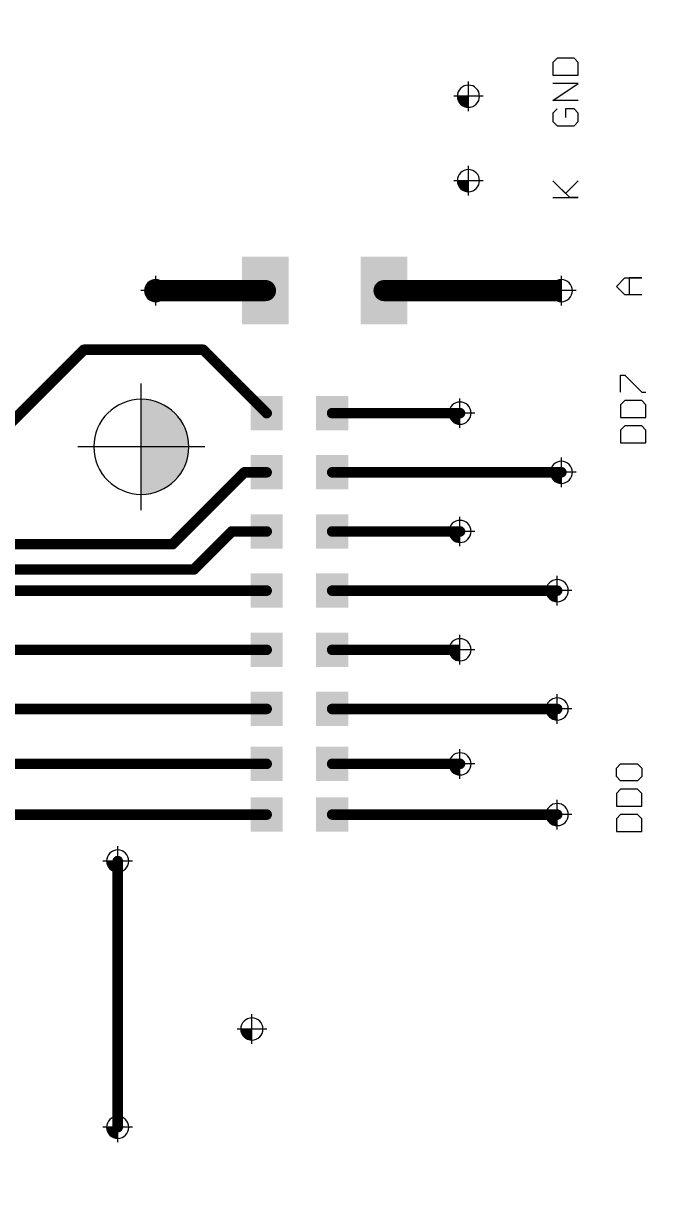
# Paper-space layout 'Лист1' of a CAD drawing. Header units: millimetres. Extents: x 0 to 420, y 0 to 297.
# Drawn here: x 149.92 to 164.98, y 192.59 to 220.21 of the extents above; entities that cross this region are included whole.
import ezdxf

# ---------------------------------------------------------------- set-up
doc = ezdxf.new("R2010")
doc.units = ezdxf.units.MM
for name, color, linetype in [('PDF _Геометрия', 7, 'Continuous'), ('PDF _Сплошная заливка', 7, 'Continuous'), ('TopLayer', 1, 'Continuous')]:
    doc.layers.add(name, color=color, linetype=linetype)
doc.styles.add('GOST-2.304_Type-B_italic', font='GOST Common Italic.ttf')
doc.styles.get("Standard").update_dxf_attribs({"font": 'arial.ttf'})
doc.dimstyles.new('ISO-25', dxfattribs={"dimtxt": 2.5, "dimasz": 2.5, "dimexe": 1.25, "dimexo": 0.625, "dimtad": 1, "dimtxsty": 'Standard', "dimcen": 2.5, "dimadec": 0, "dimazin": 0, "dimtfac": 1, "dimtmove": 0, "dimatfit": 3, "dimfxl": 1, "dimarcsym": 0})

# ---------------------------------------------------------------- blocks, each defined once
blk = doc.blocks.new('_Open30')
at = {"color": 0, "linetype": 'ByBlock', "lineweight": -2}
for p, q in [((-1, 0.2679), (0, 0)), ((0, 0), (-1, -0.2679)), ((0, 0), (-1, 0))]:
    blk.add_line(p, q, dxfattribs=at)
blk = doc.blocks.new('*D17')
at = {"color": 0, "lineweight": -2, "transparency": 16777216}
for p, q in [((154.672, 262.183), (194.278, 262.183)), ((193.028, 166.183), (193.028, 258.183)), ((154.672, 162.183), (194.278, 162.183))]:
    blk.add_line(p, q, dxfattribs=at)
at = {"layer": 'Defpoints', "color": 0, "lineweight": 50, "transparency": 16777216}
for p in [(154.672, 262.183), (193.028, 262.183), (154.672, 162.183)]:
    blk.add_point(p, dxfattribs=at)
at = {"color": 0, "lineweight": -2, "transparency": 16777216, "xscale": 4, "yscale": 4, "zscale": 4}
for p, rotation in [((193.028, 262.183), 90), ((193.028, 162.183), 270)]:
    blk.add_blockref('_Open30', p, dxfattribs=dict(at, rotation=rotation))
at = {"color": 0, "transparency": 16777216, "insert": (190.606, 210.052), "char_height": 3, "width": 12.96541, "attachment_point": 5, "rotation": 90, "style": 'GOST-2.304_Type-B_italic'}
blk.add_mtext('100{\\fGOST type B|b0|i1|c204|p34;\\C0;%%P0,1}', dxfattribs=at)

psp = doc.layouts.new('Лист1')

# ---------------------------------------------------------------- hatches: boundary and pattern name
at = {"layer": 'PDF _Сплошная заливка', "transparency": 33554559}
for points in [[(160.194, 218.485, 0.414236), (160.456, 218.223), (160.456, 218.223), (160.456, 218.223), (160.456, 218.485), (160.456, 218.485)], [(160.194, 216.485, 0.19888), (160.271, 216.3), (160.271, 216.3, 0.198956), (160.456, 216.223), (160.456, 216.223), (160.456, 216.223), (160.456, 216.485), (160.456, 216.485)], [(152.794, 213.885, 0.414158), (153.056, 213.623), (153.056, 213.623), (153.056, 213.623), (153.056, 213.885), (153.056, 213.885)], [(162.394, 213.885, 0.198988), (162.471, 213.7), (162.471, 213.7, 0.198988), (162.656, 213.623), (162.656, 213.623), (162.656, 213.623), (162.656, 213.885), (162.656, 213.885)], [(153.84, 210.188, 0.414205), (152.715, 211.313), (152.715, 211.313), (152.715, 211.313), (152.715, 210.188), (152.715, 210.188)], [(159.994, 210.985, 0.414259), (160.257, 210.723), (160.257, 210.723), (160.257, 210.723), (160.257, 210.985), (160.257, 210.985)], [(152.715, 209.063, 0.414205), (153.84, 210.188), (153.84, 210.188), (153.84, 210.188), (152.715, 210.188), (152.715, 210.188)], [(162.394, 209.585, 0.198956), (162.471, 209.399), (162.471, 209.399, 0.19888), (162.656, 209.323), (162.656, 209.323), (162.656, 209.323), (162.656, 209.585), (162.656, 209.585)], [(159.994, 208.185, 0.198797), (160.071, 207.999), (160.071, 207.999, 0.198848), (160.257, 207.923), (160.257, 207.923), (160.257, 207.923), (160.257, 208.185), (160.257, 208.185)], [(162.294, 206.785, 0.414236), (162.556, 206.523), (162.556, 206.523), (162.556, 206.523), (162.556, 206.785), (162.556, 206.785)], [(159.994, 205.385, 0.198797), (160.071, 205.199), (160.071, 205.199, 0.198848), (160.257, 205.123), (160.257, 205.123), (160.257, 205.123), (160.257, 205.385), (160.257, 205.385)], [(162.294, 203.985, 0.414186), (162.556, 203.723), (162.556, 203.723), (162.556, 203.723), (162.556, 203.985), (162.556, 203.985)], [(159.994, 202.685, 0.19888), (160.071, 202.499), (160.071, 202.499, 0.198969), (160.257, 202.423), (160.257, 202.423), (160.257, 202.423), (160.257, 202.685), (160.257, 202.685)], [(162.294, 201.485, 0.199002), (162.371, 201.299), (162.371, 201.299, 0.198988), (162.556, 201.223), (162.556, 201.223), (162.556, 201.223), (162.556, 201.485), (162.556, 201.485)], [(151.894, 200.385, 0.198988), (151.971, 200.199), (151.971, 200.199, 0.198988), (152.156, 200.123), (152.156, 200.123), (152.156, 200.123), (152.156, 200.385), (152.156, 200.385)], [(155.069, 196.41, 0.414186), (155.331, 196.148), (155.331, 196.148), (155.331, 196.148), (155.331, 196.41), (155.331, 196.41)], [(151.894, 194.085, 0.414208), (152.156, 193.823), (152.156, 193.823), (152.156, 193.823), (152.156, 194.085), (152.156, 194.085)]]:
    psp.add_hatch(color=7, dxfattribs=at).paths.add_polyline_path(points)

# ---------------------------------------------------------------- linework, layer by layer
at = {"layer": 'PDF _Геометрия', "lineweight": 9}
for points in [[(160.456, 218.135), (160.456, 218.835)], [(160.806, 218.485), (160.107, 218.485)], [(160.456, 216.135), (160.456, 216.835)], [(160.806, 216.485), (160.107, 216.485)], [(153.057, 213.535), (153.057, 214.235)], [(162.656, 213.535), (162.656, 214.235)], [(153.407, 213.885), (152.706, 213.885)], [(163.006, 213.885), (162.306, 213.885)], [(152.715, 208.688), (152.715, 211.688)], [(160.256, 210.635), (160.256, 211.335)], [(160.606, 210.985), (159.907, 210.985)], [(154.215, 210.188), (151.215, 210.188)], [(162.656, 209.235), (162.656, 209.935)], [(163.006, 209.585), (162.306, 209.585)], [(160.256, 207.835), (160.256, 208.535)], [(160.606, 208.185), (159.907, 208.185)], [(162.557, 206.435), (162.557, 207.135)], [(162.907, 206.785), (162.207, 206.785)], [(160.256, 205.035), (160.256, 205.735)], [(160.606, 205.385), (159.907, 205.385)], [(162.557, 203.635), (162.557, 204.335)], [(162.907, 203.985), (162.207, 203.985)], [(160.256, 202.335), (160.256, 203.035)], [(160.606, 202.685), (159.907, 202.685)], [(162.557, 201.135), (162.557, 201.835)], [(162.907, 201.485), (162.207, 201.485)], [(152.156, 200.035), (152.156, 200.735)], [(152.507, 200.385), (151.806, 200.385)], [(155.331, 196.06), (155.331, 196.76)], [(155.682, 196.41), (154.981, 196.41)], [(152.156, 193.735), (152.156, 194.435)], [(152.507, 194.085), (151.806, 194.085)]]:
    psp.add_lwpolyline(points, dxfattribs=at)
for points in [[(160.719, 218.485, 0.414315), (160.456, 218.748, 0.414315), (160.194, 218.485, 0.414315), (160.456, 218.223, 0.414315)], [(160.719, 216.485, 0.414315), (160.456, 216.748, 0.414315), (160.194, 216.485, 0.414315), (160.456, 216.223, 0.414315)], [(153.319, 213.885, 0.414315), (153.057, 214.147, 0.414315), (152.794, 213.885, 0.414315), (153.057, 213.623, 0.414315)], [(162.919, 213.885, 0.414315), (162.656, 214.147, 0.414315), (162.394, 213.885, 0.414315), (162.656, 213.623, 0.414315)], [(153.84, 210.188, 0.414158), (152.715, 211.313, 0.414158), (151.59, 210.188, 0.414158), (152.715, 209.063, 0.414158)], [(160.519, 210.985, 0.414315), (160.256, 211.248, 0.414315), (159.994, 210.985, 0.414315), (160.256, 210.723, 0.414315)], [(162.919, 209.585, 0.414315), (162.656, 209.847, 0.414315), (162.394, 209.585, 0.414315), (162.656, 209.323, 0.414315)], [(160.519, 208.185, 0.414315), (160.256, 208.448, 0.414315), (159.994, 208.185, 0.414315), (160.256, 207.923, 0.414315)], [(162.819, 206.785, 0.414315), (162.557, 207.047, 0.414315), (162.294, 206.785, 0.414315), (162.557, 206.523, 0.414315)], [(160.519, 205.385, 0.414315), (160.256, 205.648, 0.414315), (159.994, 205.385, 0.414315), (160.256, 205.123, 0.414315)], [(162.819, 203.985, 0.414315), (162.557, 204.247, 0.414315), (162.294, 203.985, 0.414315), (162.557, 203.723, 0.414315)], [(160.519, 202.685, 0.414315), (160.256, 202.947, 0.414315), (159.994, 202.685, 0.414315), (160.256, 202.423, 0.414315)], [(162.819, 201.485, 0.414315), (162.557, 201.748, 0.414315), (162.294, 201.485, 0.414315), (162.557, 201.223, 0.414315)], [(152.419, 200.385, 0.414036), (152.156, 200.648, 0.414315), (151.894, 200.385, 0.414315), (152.156, 200.123, 0.414036)], [(155.594, 196.41, 0.414036), (155.331, 196.673, 0.414315), (155.069, 196.41, 0.414315), (155.331, 196.148, 0.414036)], [(152.419, 194.085, 0.414036), (152.156, 194.347, 0.414315), (151.894, 194.085, 0.414315), (152.156, 193.822, 0.414036)]]:
    psp.add_lwpolyline(points, format="xyb", close=True, dxfattribs=at)
at = {"layer": 'TopLayer', "lineweight": 20}
for p, q in [((162.557, 219.385), (162.457, 219.285)), ((162.956, 219.385), (162.557, 219.385)), ((163.056, 219.285), (162.956, 219.385)), ((162.457, 219.285), (162.457, 218.985)), ((163.056, 218.985), (163.056, 219.285)), ((162.457, 218.985), (163.056, 218.985)), ((162.457, 218.385), (163.056, 218.785)), ((163.056, 218.785), (162.457, 218.785)), ((163.056, 218.385), (162.457, 218.385)), ((162.557, 218.185), (162.457, 218.085)), ((162.457, 218.085), (162.457, 217.885)), ((162.956, 218.185), (162.757, 218.185)), ((162.757, 218.185), (162.757, 217.985)), ((163.056, 218.085), (162.956, 218.185)), ((163.056, 217.885), (163.056, 218.085)), ((162.457, 217.885), (162.557, 217.785)), ((162.557, 217.785), (162.956, 217.785)), ((162.956, 217.785), (163.056, 217.885)), ((162.856, 216.085), (162.457, 216.485)), ((162.457, 216.485), (162.757, 216.185)), ((162.757, 216.185), (163.056, 216.485)), ((162.457, 216.085), (163.056, 216.085)), ((163.056, 216.085), (162.856, 216.085)), ((163.957, 213.985), (164.157, 214.185)), ((164.157, 214.185), (164.556, 214.185)), ((164.556, 214.185), (164.257, 214.185)), ((164.257, 214.185), (164.257, 213.785)), ((164.157, 213.785), (163.957, 213.985)), ((164.556, 213.785), (164.157, 213.785)), ((164.057, 211.485), (164.057, 211.885)), ((164.057, 211.885), (164.157, 211.885)), ((164.157, 211.885), (164.556, 211.485)), ((164.556, 211.485), (164.656, 211.485)), ((164.157, 211.285), (164.057, 211.185)), ((164.057, 211.185), (164.057, 210.885)), ((164.556, 211.285), (164.157, 211.285)), ((164.656, 211.185), (164.556, 211.285)), ((164.656, 210.885), (164.656, 211.185)), ((164.057, 210.885), (164.656, 210.885)), ((164.157, 210.685), (164.057, 210.585)), ((164.057, 210.585), (164.057, 210.285)), ((164.556, 210.685), (164.157, 210.685)), ((164.656, 210.585), (164.556, 210.685)), ((164.656, 210.285), (164.656, 210.585)), ((164.057, 210.285), (164.656, 210.285)), ((163.957, 202.585), (164.057, 202.685)), ((163.957, 202.385), (163.957, 202.585)), ((164.057, 202.685), (164.456, 202.685)), ((164.456, 202.685), (164.556, 202.585)), ((164.556, 202.585), (164.556, 202.385)), ((164.057, 202.285), (163.957, 202.385)), ((164.456, 202.285), (164.057, 202.285)), ((164.556, 202.385), (164.456, 202.285)), ((164.057, 202.085), (163.957, 201.985)), ((163.957, 201.985), (163.957, 201.685)), ((164.456, 202.085), (164.057, 202.085)), ((164.556, 201.985), (164.456, 202.085)), ((164.556, 201.685), (164.556, 201.985)), ((163.957, 201.685), (164.556, 201.685)), ((164.057, 201.485), (163.957, 201.385)), ((164.456, 201.485), (164.057, 201.485)), ((164.556, 201.385), (164.456, 201.485)), ((163.957, 201.385), (163.957, 201.085)), ((164.556, 201.085), (164.556, 201.385)), ((163.957, 201.085), (164.556, 201.085))]:
    psp.add_line(p, q, dxfattribs=at)
for points, const_width in [([(153.056, 213.885), (155.654, 213.885)], 0.5), ([(158.459, 213.885), (162.656, 213.885)], 0.5), ([(149.188, 210.316), (151.356, 212.485)], 0.25), ([(151.356, 212.485), (154.182, 212.485)], 0.25), ([(154.182, 212.485), (155.682, 210.985)], 0.25), ([(157.231, 210.985), (160.256, 210.985)], 0.25), ([(153.456, 207.885), (155.156, 209.585)], 0.25), ([(155.156, 209.585), (155.682, 209.585)], 0.25), ([(157.231, 209.585), (162.656, 209.585)], 0.25), ([(153.956, 207.285), (154.856, 208.185)], 0.25), ([(154.856, 208.185), (155.682, 208.185)], 0.25), ([(157.231, 208.185), (160.256, 208.185)], 0.25), ([(143.656, 207.885), (153.456, 207.885)], 0.25), ([(143.056, 207.285), (153.956, 207.285)], 0.25), ([(142.156, 206.785), (155.682, 206.785)], 0.25), ([(157.231, 206.785), (162.556, 206.785)], 0.25), ([(142.156, 205.385), (155.682, 205.385)], 0.25), ([(157.231, 205.385), (160.256, 205.385)], 0.25), ([(142.256, 203.985), (155.682, 203.985)], 0.25), ([(157.231, 203.985), (162.556, 203.985)], 0.25), ([(142.256, 202.685), (155.682, 202.685)], 0.25), ([(157.231, 202.685), (160.256, 202.685)], 0.25), ([(142.156, 201.485), (155.682, 201.485)], 0.25), ([(157.231, 201.485), (162.556, 201.485)], 0.25), ([(152.156, 194.085), (152.156, 200.385)], 0.25)]:
    psp.add_lwpolyline(points, dxfattribs=dict(at, const_width=const_width))
for points, const_width in [([(152.931, 213.885, 1), (153.181, 213.885, 1)], 0.25), ([(155.529, 213.885, 1), (155.779, 213.885, 1)], 0.25), ([(158.334, 213.885, 1), (158.584, 213.885, 1)], 0.25), ([(151.294, 212.485, 1), (151.419, 212.485, 1)], 0.125), ([(151.294, 212.485, 1), (151.419, 212.485, 1)], 0.125), ([(154.119, 212.485, 1), (154.244, 212.485, 1)], 0.125), ([(154.119, 212.485, 1), (154.244, 212.485, 1)], 0.125), ([(155.619, 210.985, 1), (155.744, 210.985, 1)], 0.125), ([(157.169, 210.985, 1), (157.294, 210.985, 1)], 0.125), ([(160.194, 210.985, 1), (160.319, 210.985, 1)], 0.125), ([(155.094, 209.585, 1), (155.219, 209.585, 1)], 0.125), ([(155.094, 209.585, 1), (155.219, 209.585, 1)], 0.125), ([(155.619, 209.585, 1), (155.744, 209.585, 1)], 0.125), ([(157.169, 209.585, 1), (157.294, 209.585, 1)], 0.125), ([(162.594, 209.585, 1), (162.719, 209.585, 1)], 0.125), ([(154.794, 208.185, 1), (154.919, 208.185, 1)], 0.125), ([(154.794, 208.185, 1), (154.919, 208.185, 1)], 0.125), ([(155.619, 208.185, 1), (155.744, 208.185, 1)], 0.125), ([(157.169, 208.185, 1), (157.294, 208.185, 1)], 0.125), ([(160.194, 208.185, 1), (160.319, 208.185, 1)], 0.125), ([(153.394, 207.885, 1), (153.519, 207.885, 1)], 0.125), ([(153.394, 207.885, 1), (153.519, 207.885, 1)], 0.125), ([(153.894, 207.285, 1), (154.019, 207.285, 1)], 0.125), ([(153.894, 207.285, 1), (154.019, 207.285, 1)], 0.125), ([(155.619, 206.785, 1), (155.744, 206.785, 1)], 0.125), ([(157.169, 206.785, 1), (157.294, 206.785, 1)], 0.125), ([(162.494, 206.785, 1), (162.619, 206.785, 1)], 0.125), ([(155.619, 205.385, 1), (155.744, 205.385, 1)], 0.125), ([(157.169, 205.385, 1), (157.294, 205.385, 1)], 0.125), ([(155.619, 203.985, 1), (155.744, 203.985, 1)], 0.125), ([(157.169, 203.985, 1), (157.294, 203.985, 1)], 0.125), ([(162.494, 203.985, 1), (162.619, 203.985, 1)], 0.125), ([(155.619, 202.685, 1), (155.744, 202.685, 1)], 0.125), ([(157.169, 202.685, 1), (157.294, 202.685, 1)], 0.125), ([(160.194, 202.685, 1), (160.319, 202.685, 1)], 0.125), ([(155.619, 201.485, 1), (155.744, 201.485, 1)], 0.125), ([(157.169, 201.485, 1), (157.294, 201.485, 1)], 0.125), ([(162.494, 201.485, 1), (162.619, 201.485, 1)], 0.125), ([(152.094, 200.385, 1), (152.219, 200.385, 1)], 0.125), ([(152.094, 194.085, 1), (152.219, 194.085, 1)], 0.125)]:
    psp.add_lwpolyline(points, format="xyb", close=True, dxfattribs=dict(at, const_width=const_width))
for points in [[(155.101, 213.085), (156.206, 213.085), (155.101, 214.685), (156.206, 214.685)], [(157.906, 213.085), (159.012, 213.085), (157.906, 214.685), (159.012, 214.685)], [(155.301, 210.579), (156.063, 210.579), (155.301, 211.392), (156.063, 211.392)], [(156.85, 210.579), (157.612, 210.579), (156.85, 211.392), (157.612, 211.392)], [(155.301, 209.179), (156.063, 209.179), (155.301, 209.992), (156.063, 209.992)], [(156.85, 209.179), (157.612, 209.179), (156.85, 209.992), (157.612, 209.992)], [(155.301, 207.779), (156.063, 207.779), (155.301, 208.592), (156.063, 208.592)], [(156.85, 207.779), (157.612, 207.779), (156.85, 208.592), (157.612, 208.592)], [(155.301, 206.379), (156.063, 206.379), (155.301, 207.192), (156.063, 207.192)], [(156.85, 206.379), (157.612, 206.379), (156.85, 207.192), (157.612, 207.192)], [(155.301, 204.979), (156.063, 204.979), (155.301, 205.792), (156.063, 205.792)], [(156.85, 204.979), (157.612, 204.979), (156.85, 205.792), (157.612, 205.792)], [(155.301, 203.579), (156.063, 203.579), (155.301, 204.392), (156.063, 204.392)], [(156.85, 203.579), (157.612, 203.579), (156.85, 204.392), (157.612, 204.392)], [(155.301, 202.279), (156.063, 202.279), (155.301, 203.092), (156.063, 203.092)], [(156.85, 202.279), (157.612, 202.279), (156.85, 203.092), (157.612, 203.092)], [(155.301, 201.079), (156.063, 201.079), (155.301, 201.892), (156.063, 201.892)], [(156.85, 201.079), (157.612, 201.079), (156.85, 201.892), (157.612, 201.892)]]:
    psp.add_solid(points, dxfattribs=at)

# ---------------------------------------------------------------- dimensions: what is measured, and where the dimension line sits
dim = psp.add_linear_dim(base=(193.028, 262.183), p1=(154.672, 162.183), p2=(154.672, 262.183), angle=90, text='100{\\fGOST type B|b0|i1|c204|p34;\\C0;%%P0,1}', dimstyle='ISO-25', override={"dimtxt": 3, "dimasz": 4, "dimexo": 0, "dimtxsty": 'GOST-2.304_Type-B_italic', "dimblk1": 'Open30', "dimblk2": 'Open30', "dimsah": 1})
dim.commit()
dim.dimension.update_dxf_attribs({"geometry": '*D17', "text_midpoint": (193.028, 210.052), "dimtype": 160})

doc.saveas('drawing.dxf')
